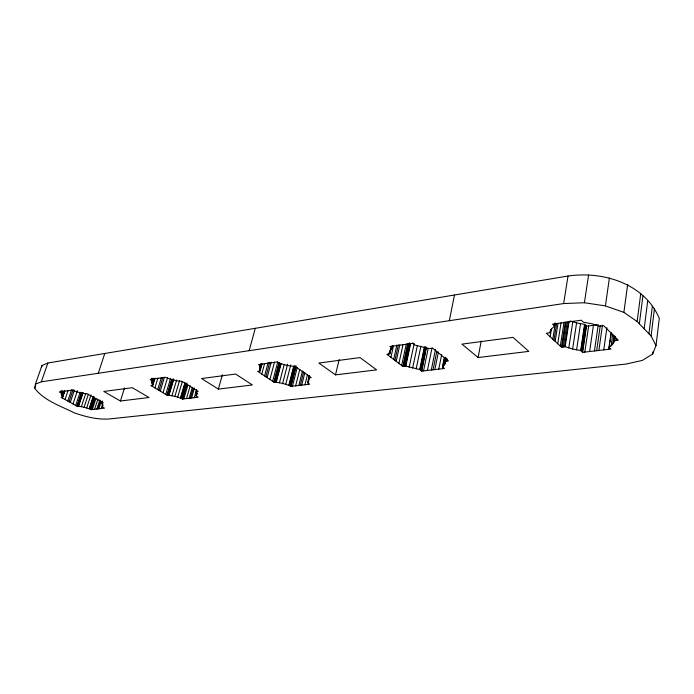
<?xml version="1.0" encoding="UTF-8"?>
<svg xmlns="http://www.w3.org/2000/svg" width="694" height="694" viewBox="0 0 694 694"><rect width="100%" height="100%" fill="white"/><g stroke="black" fill="none" stroke-linecap="round" stroke-linejoin="round"><path stroke-width="1.04" d="M391.234 347.659L389.863 353.879L386.896 354.27L402.884 366.458L405.834 366.102L419.714 369.52L421.787 371.117L444.507 368.471L442.442 366.84L444.793 364.315L445.921 358.139M196.949 392.899L196.072 395.91L198.198 397.211L182.626 399.024C177.872 396.916 172.199 395.459 167.037 395.155L150.832 385.439L152.853 385.17L151.865 382.802L152.871 378.733M652.672 354.009L656.012 345.577L659.3 318.39C644.448 283.43 603.164 270.972 568.013 276.021L47.886 362.997L41.952 365.53L35.42 384.181L34.7 388.284C44.295 400.82 60.552 405.869 74.215 412.826C85.223 416.643 96.7 419.61 108.446 419.046L625.884 364.09L642.271 360.438L652.672 354.009L652.933 351.858M656.012 345.577L651.085 335.991L654.468 308.544M648.933 333.762L652.351 306.262M644.171 328.817L647.658 301.205M639.348 323.803L642.913 296.086M651.085 335.991L637.144 321.513L640.736 293.736M637.144 321.513L623.889 312.387L627.654 284.462M555.139 322.892L554.627 326.102L551.279 329.182L550.038 332.73L546.334 333.224L561.472 347.165L565.15 346.714L572.602 349.03L580.678 350.522L582.63 352.352L610.937 349.047L609.011 347.182C613.453 345.248 614.797 340.607 614.702 336.104M613.826 342.532L614.953 336.59M614.997 340.65L615.561 336.512M616.35 340.485L616.628 338.42M608.69 349.308L611.084 332.287M609.315 347.468L609.61 345.343M610.052 342.151L610.347 340.025M610.642 337.9L611.084 334.708M611.11 345.786L612.733 334.048M612.724 344.233L613.904 335.67M603.763 349.889L606.886 327.672M598.87 350.453L602.47 325.139M623.889 312.387L605.42 305.889L609.393 277.956M594.446 350.973L598.237 324.671M596.658 350.713L600.275 325.434M589.614 351.537L593.431 325.312M580.991 350.808L584.886 324.662M581.659 351.442L585.545 325.304M582.327 352.066L586.204 325.946M582.63 352.352L586.508 326.232L584.582 324.367L576.584 322.91L570.104 320.914M584.808 352.101L588.668 325.946M576.593 349.88L580.531 323.751M35.42 384.181L41.328 381.813L563.649 303.564L584.409 302.749L588.59 274.954M580.678 350.522L584.582 324.367M572.602 349.03L576.584 322.91M568.776 347.963L572.793 321.86M563.311 346.939L567.215 321.903M564.578 346.783L568.473 321.73M565.15 346.714L569.045 321.652M560.31 346.089L564.083 322.103M561.472 347.165L565.393 322.155M562.045 347.095L565.966 322.077M555.148 341.335L557.985 323.534M563.649 303.564L568.013 276.021M557.742 343.721L561.047 322.823M554.306 325.798L554.645 323.656M552.788 339.158L555.313 323.421M553.968 340.251L556.649 323.482M550.038 332.73L550.55 329.563M550.169 336.755L551.53 328.34M196.072 395.91L196.818 393.966L196.038 391.624L198.172 391.364L181.915 381.336C176.554 381.067 170.629 379.531 165.701 377.31L150.173 379.445L152.402 380.789L151.943 381.743M41.64 367.239L41.952 365.53M478.114 357.54L461.952 344.12L512.987 337.371L528.837 351.381L478.114 357.54L481.202 341.049M446.858 361.106L447.274 358.998M442.442 366.84L444.325 357.445M442.772 367.091L444.438 358.746M442.703 368.679L443.119 366.597M443.839 365.643L445.513 357.271M444.793 364.315L445.834 359.067M445.279 362.858L445.904 359.7M445.782 361.236L446.407 358.078M438.755 369.139L441.688 354.608M449.322 320.689L454.483 295.011M431.286 370.015L435.494 349.351M433.056 369.807L436.838 351.19M434.834 369.598L438.4 351.997M427.4 370.466L432.058 347.798M421.458 370.874L426.368 347.252L421.787 371.117M423.531 370.917L428.215 348.301M419.714 369.52L424.424 346.905M420.035 369.772L424.745 347.156M420.746 370.318L425.665 346.688M416.148 368.93L420.885 346.332M409.165 367.213L414.179 343.608L412.531 343.044M412.618 368.158L417.38 345.577M404.359 366.276L409.417 342.697M405.374 366.154L410.206 343.582M405.834 366.102L410.666 343.521M401.653 365.521L406.285 343.99M402.884 366.458L407.725 343.92M403.344 366.406L408.185 343.86M396.196 361.366L399.779 344.901M398.929 363.448L402.936 344.961M389.863 353.879L390.037 350.826L392.084 348.197L392.544 346.106M393.698 359.457L396.855 345.031M394.947 360.412L398.321 344.97M388.163 355.241L388.623 353.168M389.716 352.309L390.496 348.744M391.746 347.937L392.205 345.838M390.939 357.358L393.437 345.994M335.506 374.873L318.806 363.04L360.039 357.592L376.634 369.876L335.506 374.873L339.175 359.544M262.046 363.76L260.103 371.012L257.674 371.333L273.939 382.151C279.587 382.403 285.893 383.982 291.02 386.376L309.663 384.207L307.546 382.758L309.212 375.818M309.09 377.874L309.611 375.766M307.546 382.758L308.457 381.717L309.238 378.586M308.188 384.372L308.709 382.299M301.734 385.127L304.848 372.721M304.952 384.754L307.546 374.387M298.819 385.465L302.463 371.021M300.276 385.3L303.651 371.871M291.02 386.376L295.991 366.883M292.46 386.211L297.162 367.725M295.635 385.838L299.808 369.373M288.904 384.953L293.631 366.467M289.233 385.179L294.221 365.669M289.962 385.664L294.941 366.163M290.691 386.159L295.93 365.634M103.076 404.897L102.408 406.962L104.508 408.141L91.304 409.686C86.88 407.803 81.727 406.45 76.982 406.111L61.011 397.298L62.729 397.072L61.419 394.947L61.506 393.151L59.32 391.937L72.428 390.132C76.999 392.101 82.369 393.524 87.279 393.836L103.345 402.902L101.541 403.119L102.174 401.158M282.579 383.713L287.611 364.22M285.746 384.415L290.76 364.914M279.439 382.854L284.228 364.393M273.939 382.151L279.031 362.693M274.312 382.099L279.404 362.641M275.154 381.995L279.968 363.552M275.986 381.9L280.801 363.439M276.368 381.847L281.183 363.387M269.914 379.471L274.512 362.025M272.681 381.31L277.791 361.843M265.863 376.781L269.68 362.372M267.129 377.623L271.215 362.199M261.785 374.066L264.535 363.751M264.588 375.931L268.144 362.546M260.103 371.012L259.582 368.341L260.146 366.259M259.582 368.341L260.953 363.734M259.634 369.642L261.031 364.445M259.955 367.143L261.3 363.968M259.998 370.032L261.664 363.812M249.163 350.678L255.288 328.314M218.358 389.1L252.373 384.97L235.578 374.049L201.572 378.542L218.358 389.1L222.418 374.682M191.579 397.983L194.476 388.007M194.268 397.671L196.619 389.603M196.636 394.999L197.217 392.986M186.478 398.582L190.26 385.664M189.141 398.269L192.333 387.313M190.356 398.122L193.262 388.163M181.568 398.391L185.94 383.522M182.296 398.824L186.955 382.975M182.626 399.024L186.99 384.172M183.823 398.885L187.9 385.005M177.673 397.246L182.366 381.396M180.509 397.749L184.89 382.871M180.839 397.948L185.22 383.079M174.801 396.604L179.512 380.754M168.052 395.033L172.797 379.202M168.755 394.947L173.5 379.106M169.076 394.903L173.812 379.063M171.921 395.814L176.649 379.974M165.788 394.4L170.55 378.577M167.037 395.155L171.782 379.332M167.358 395.112L172.103 379.288M160.253 391.086L164.461 377.198M163.029 392.752L167.514 377.883M157.72 389.568L161.346 377.64M158.987 390.332L162.908 377.423M152.402 380.789L153.018 378.777M151.865 382.802L153.096 378.794M152.177 383.956L153.712 378.95M152.107 386.211L153.947 380.225M152.541 385.213L154.684 378.221M152.853 385.17L154.996 378.178M154.918 387.894L157.963 377.944M151.283 380.121L151.908 378.1M152.055 380.581L152.671 378.568M120.418 401.002L149.019 397.532L132.32 387.694L103.788 391.468L120.418 401.002L124.538 387.998M101.818 403.084L102.46 401.123M101.177 408.532L102.504 404.42M94.575 409.304L97.897 399.085M96.839 409.035L99.823 399.831M97.871 408.913L100.526 400.724M98.904 408.801L101.22 401.618M89.214 408.523L93.222 396.291M89.543 408.705L93.543 396.474M90.263 409.104L94.254 396.873M90.983 409.503L94.644 398.295M91.304 409.686L94.965 398.477M92.328 409.564L95.98 398.356M86.655 408.055L91.001 394.808M98.279 373.277L104.777 353.48M81.363 406.736L85.735 393.498M84.026 407.456L88.381 394.218M75.741 405.426L80.148 392.205M76.982 406.111L81.371 392.891M77.251 406.077L81.64 392.856M77.841 406.007L82.23 392.778M78.431 405.929L82.82 392.7M78.708 405.903L83.089 392.665M73.017 403.925L77.442 390.687M67.795 401.045L71.569 389.802M69.044 401.731L73.148 389.481M70.285 402.416L74.388 390.175M65.036 399.518L68.142 390.314M60.413 392.544L61.081 390.583M61.159 392.96L61.827 391M61.28 394.001L62.278 391.069M61.419 394.947L62.746 391.043M61.905 395.979L63.553 391.104M62.807 396.083L64.542 390.948M62.269 398L64.698 390.826M62.729 397.072L64.811 390.913M41.328 381.813L47.886 362.997M34.7 388.284L35.724 385.37M102.408 406.962L102.677 405.227L101.541 403.119M308.457 381.717L308.691 377.918L311.25 377.605L295.037 366.406C289.146 366.189 282.519 364.532 277.192 361.99L258.506 364.558L260.736 366.059M586.508 326.232L597.274 324.801M445.288 361.296L448.428 360.915L432.631 348.232L429.473 348.648L414.977 345.083L412.8 343.357L389.889 346.506L392.084 348.197M614.381 340.728L618.319 340.251L603.624 325.659L599.651 326.18L591.843 323.734L583.342 322.198L581.294 320.203L552.545 324.15L554.627 326.102M584.409 302.749L605.42 305.889"/></g></svg>
